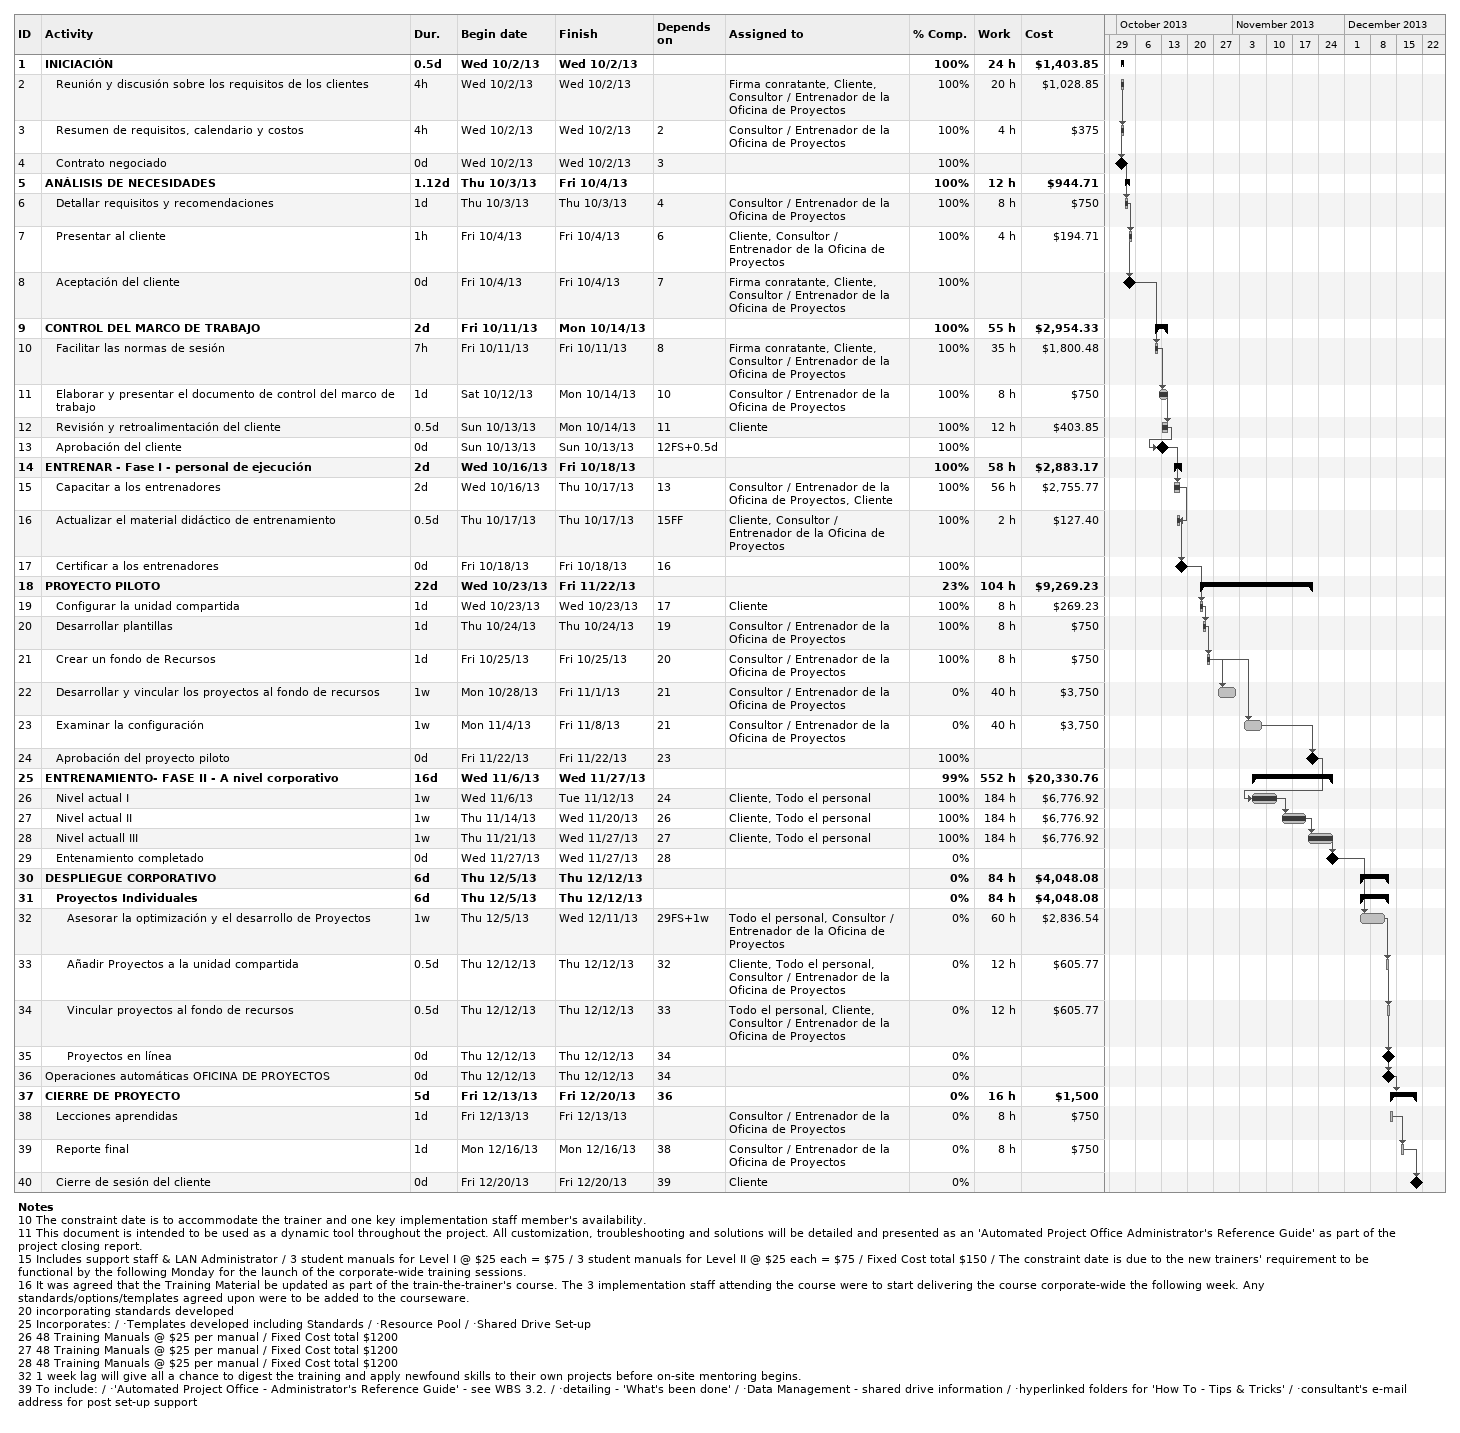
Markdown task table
| ID | Level | Task | Duration | Start | Finish | Predecessors | Resources | % complete | Work (h) | Cost ($) |
|---|---|---|---|---|---|---|---|---|---|---|
| 1 | 1 | **INICIACIÓN** | 0.5d | 2013-10-02 | 2013-10-02 |  |  | 100 | 24 | 1403.85 |
| 2 | 2 | Reunión y discusión sobre los requisitos de los clientes | 4h | 2013-10-02 | 2013-10-02 |  | Firma conratante, Cliente, Consultor / Entrenador de la Oficina de Proyectos | 100 | 20 | 1028.85 |
| 3 | 2 | Resumen de requisitos, calendario y costos | 4h | 2013-10-02 | 2013-10-02 | 2 | Consultor / Entrenador de la Oficina de Proyectos | 100 | 4 | 375 |
| 4 | 2 | Contrato negociado | 0d | 2013-10-02 | 2013-10-02 | 3 |  | 100 |  |  |
| 5 | 1 | **ANÁLISIS DE NECESIDADES** | 1.12d | 2013-10-03 | 2013-10-04 |  |  | 100 | 12 | 944.71 |
| 6 | 2 | Detallar requisitos y recomendaciones | 1d | 2013-10-03 | 2013-10-03 | 4 | Consultor / Entrenador de la Oficina de Proyectos | 100 | 8 | 750 |
| 7 | 2 | Presentar al cliente | 1h | 2013-10-04 | 2013-10-04 | 6 | Cliente, Consultor / Entrenador de la Oficina de Proyectos | 100 | 4 | 194.71 |
| 8 | 2 | Aceptación del cliente | 0d | 2013-10-04 | 2013-10-04 | 7 | Firma conratante, Cliente, Consultor / Entrenador de la Oficina de Proyectos | 100 |  |  |
| 9 | 1 | **CONTROL DEL MARCO DE TRABAJO** | 2d | 2013-10-11 | 2013-10-14 |  |  | 100 | 55 | 2954.33 |
| 10 | 2 | Facilitar las normas de sesión | 7h | 2013-10-11 | 2013-10-11 | 8 | Firma conratante, Cliente, Consultor / Entrenador de la Oficina de Proyectos | 100 | 35 | 1800.48 |
| 11 | 2 | Elaborar y presentar el documento de control del marco de trabajo | 1d | 2013-10-12 | 2013-10-14 | 10 | Consultor / Entrenador de la Oficina de Proyectos | 100 | 8 | 750 |
| 12 | 2 | Revisión y retroalimentación del cliente | 0.5d | 2013-10-13 | 2013-10-14 | 11 | Cliente | 100 | 12 | 403.85 |
| 13 | 2 | Aprobación del cliente | 0d | 2013-10-13 | 2013-10-13 | 12FS+0.5d |  | 100 |  |  |
| 14 | 1 | **ENTRENAR - Fase I - personal de ejecución** | 2d | 2013-10-16 | 2013-10-18 |  |  | 100 | 58 | 2883.17 |
| 15 | 2 | Capacitar a los entrenadores | 2d | 2013-10-16 | 2013-10-17 | 13 | Consultor / Entrenador de la Oficina de Proyectos, Cliente | 100 | 56 | 2755.77 |
| 16 | 2 | Actualizar el material didáctico de entrenamiento | 0.5d | 2013-10-17 | 2013-10-17 | 15FF | Cliente, Consultor / Entrenador de la Oficina de Proyectos | 100 | 2 | 127.40 |
| 17 | 2 | Certificar a los entrenadores | 0d | 2013-10-18 | 2013-10-18 | 16 |  | 100 |  |  |
| 18 | 1 | **PROYECTO PILOTO** | 22d | 2013-10-23 | 2013-11-22 |  |  | 23 | 104 | 9269.23 |
| 19 | 2 | Configurar la unidad compartida | 1d | 2013-10-23 | 2013-10-23 | 17 | Cliente | 100 | 8 | 269.23 |
| 20 | 2 | Desarrollar plantillas | 1d | 2013-10-24 | 2013-10-24 | 19 | Consultor / Entrenador de la Oficina de Proyectos | 100 | 8 | 750 |
| 21 | 2 | Crear un fondo de Recursos | 1d | 2013-10-25 | 2013-10-25 | 20 | Consultor / Entrenador de la Oficina de Proyectos | 100 | 8 | 750 |
| 22 | 2 | Desarrollar y vincular los proyectos al fondo de recursos | 1w | 2013-10-28 | 2013-11-01 | 21 | Consultor / Entrenador de la Oficina de Proyectos | 0 | 40 | 3750 |
| 23 | 2 | Examinar la configuración | 1w | 2013-11-04 | 2013-11-08 | 21 | Consultor / Entrenador de la Oficina de Proyectos | 0 | 40 | 3750 |
| 24 | 2 | Aprobación del proyecto piloto | 0d | 2013-11-22 | 2013-11-22 | 23 |  | 100 |  |  |
| 25 | 1 | **ENTRENAMIENTO- FASE II - A nivel corporativo** | 16d | 2013-11-06 | 2013-11-27 |  |  | 99 | 552 | 20330.76 |
| 26 | 2 | Nivel actual I | 1w | 2013-11-06 | 2013-11-12 | 24 | Cliente, Todo el personal | 100 | 184 | 6776.92 |
| 27 | 2 | Nivel actual II | 1w | 2013-11-14 | 2013-11-20 | 26 | Cliente, Todo el personal | 100 | 184 | 6776.92 |
| 28 | 2 | Nivel actuall III | 1w | 2013-11-21 | 2013-11-27 | 27 | Cliente, Todo el personal | 100 | 184 | 6776.92 |
| 29 | 2 | Entenamiento completado | 0d | 2013-11-27 | 2013-11-27 | 28 |  | 0 |  |  |
| 30 | 1 | **DESPLIEGUE CORPORATIVO** | 6d | 2013-12-05 | 2013-12-12 |  |  | 0 | 84 | 4048.08 |
| 31 | 2 | **Proyectos Individuales** | 6d | 2013-12-05 | 2013-12-12 |  |  | 0 | 84 | 4048.08 |
| 32 | 3 | Asesorar la optimización y el desarrollo de Proyectos | 1w | 2013-12-05 | 2013-12-11 | 29FS+1w | Todo el personal, Consultor / Entrenador de la Oficina de Proyectos | 0 | 60 | 2836.54 |
| 33 | 3 | Añadir Proyectos a la unidad compartida | 0.5d | 2013-12-12 | 2013-12-12 | 32 | Cliente, Todo el personal, Consultor / Entrenador de la Oficina de Proyectos | 0 | 12 | 605.77 |
| 34 | 3 | Vincular proyectos al fondo de recursos | 0.5d | 2013-12-12 | 2013-12-12 | 33 | Todo el personal, Cliente, Consultor / Entrenador de la Oficina de Proyectos | 0 | 12 | 605.77 |
| 35 | 3 | Proyectos en línea | 0d | 2013-12-12 | 2013-12-12 | 34 |  | 0 |  |  |
| 36 | 1 | Operaciones automáticas OFICINA DE PROYECTOS | 0d | 2013-12-12 | 2013-12-12 | 34 |  | 0 |  |  |
| 37 | 1 | **CIERRE DE PROYECTO** | 5d | 2013-12-13 | 2013-12-20 | 36 |  | 0 | 16 | 1500 |
| 38 | 2 | Lecciones aprendidas | 1d | 2013-12-13 | 2013-12-13 |  | Consultor / Entrenador de la Oficina de Proyectos | 0 | 8 | 750 |
| 39 | 2 | Reporte final | 1d | 2013-12-16 | 2013-12-16 | 38 | Consultor / Entrenador de la Oficina de Proyectos | 0 | 8 | 750 |
| 40 | 2 | Cierre de sesión del cliente | 0d | 2013-12-20 | 2013-12-20 | 39 | Cliente | 0 |  |  |

Notes
- 10: The constraint date is to accommodate the trainer and one key implementation staff member's availability.
- 11: This document is intended to be used as a dynamic tool throughout the project. All customization, troubleshooting and solutions will be detailed and presented as an 'Automated Project Office Administrator's Reference Guide' as part of the project closing report.
- 15: Includes support staff & LAN Administrator / 3 student manuals for Level I @ $25 each = $75 / 3 student manuals for Level II @ $25 each = $75 / Fixed Cost total $150 / The constraint date is due to the new trainers' requirement to be functional by the following Monday for the launch of the corporate-wide training sessions.
- 16: It was agreed that the Training Material be updated as part of the train-the-trainer's course. The 3 implementation staff attending the course were to start delivering the course corporate-wide the following week. Any standards/options/templates agreed upon were to be added to the courseware.
- 20: incorporating standards developed
- 25: Incorporates: / ·Templates developed including Standards / ·Resource Pool / ·Shared Drive Set-up
- 26: 48 Training Manuals @ $25 per manual / Fixed Cost total $1200
- 27: 48 Training Manuals @ $25 per manual / Fixed Cost total $1200
- 28: 48 Training Manuals @ $25 per manual / Fixed Cost total $1200
- 32: 1 week lag will give all a chance to digest the training and apply newfound skills to their own projects before on-site mentoring begins.
- 39: To include: / ·'Automated Project Office - Administrator's Reference Guide' - see WBS 3.2. / ·detailing - 'What's been done' / ·Data Management - shared drive information / ·hyperlinked folders for 'How To - Tips & Tricks' / ·consultant's e-mail address for post set-up support
